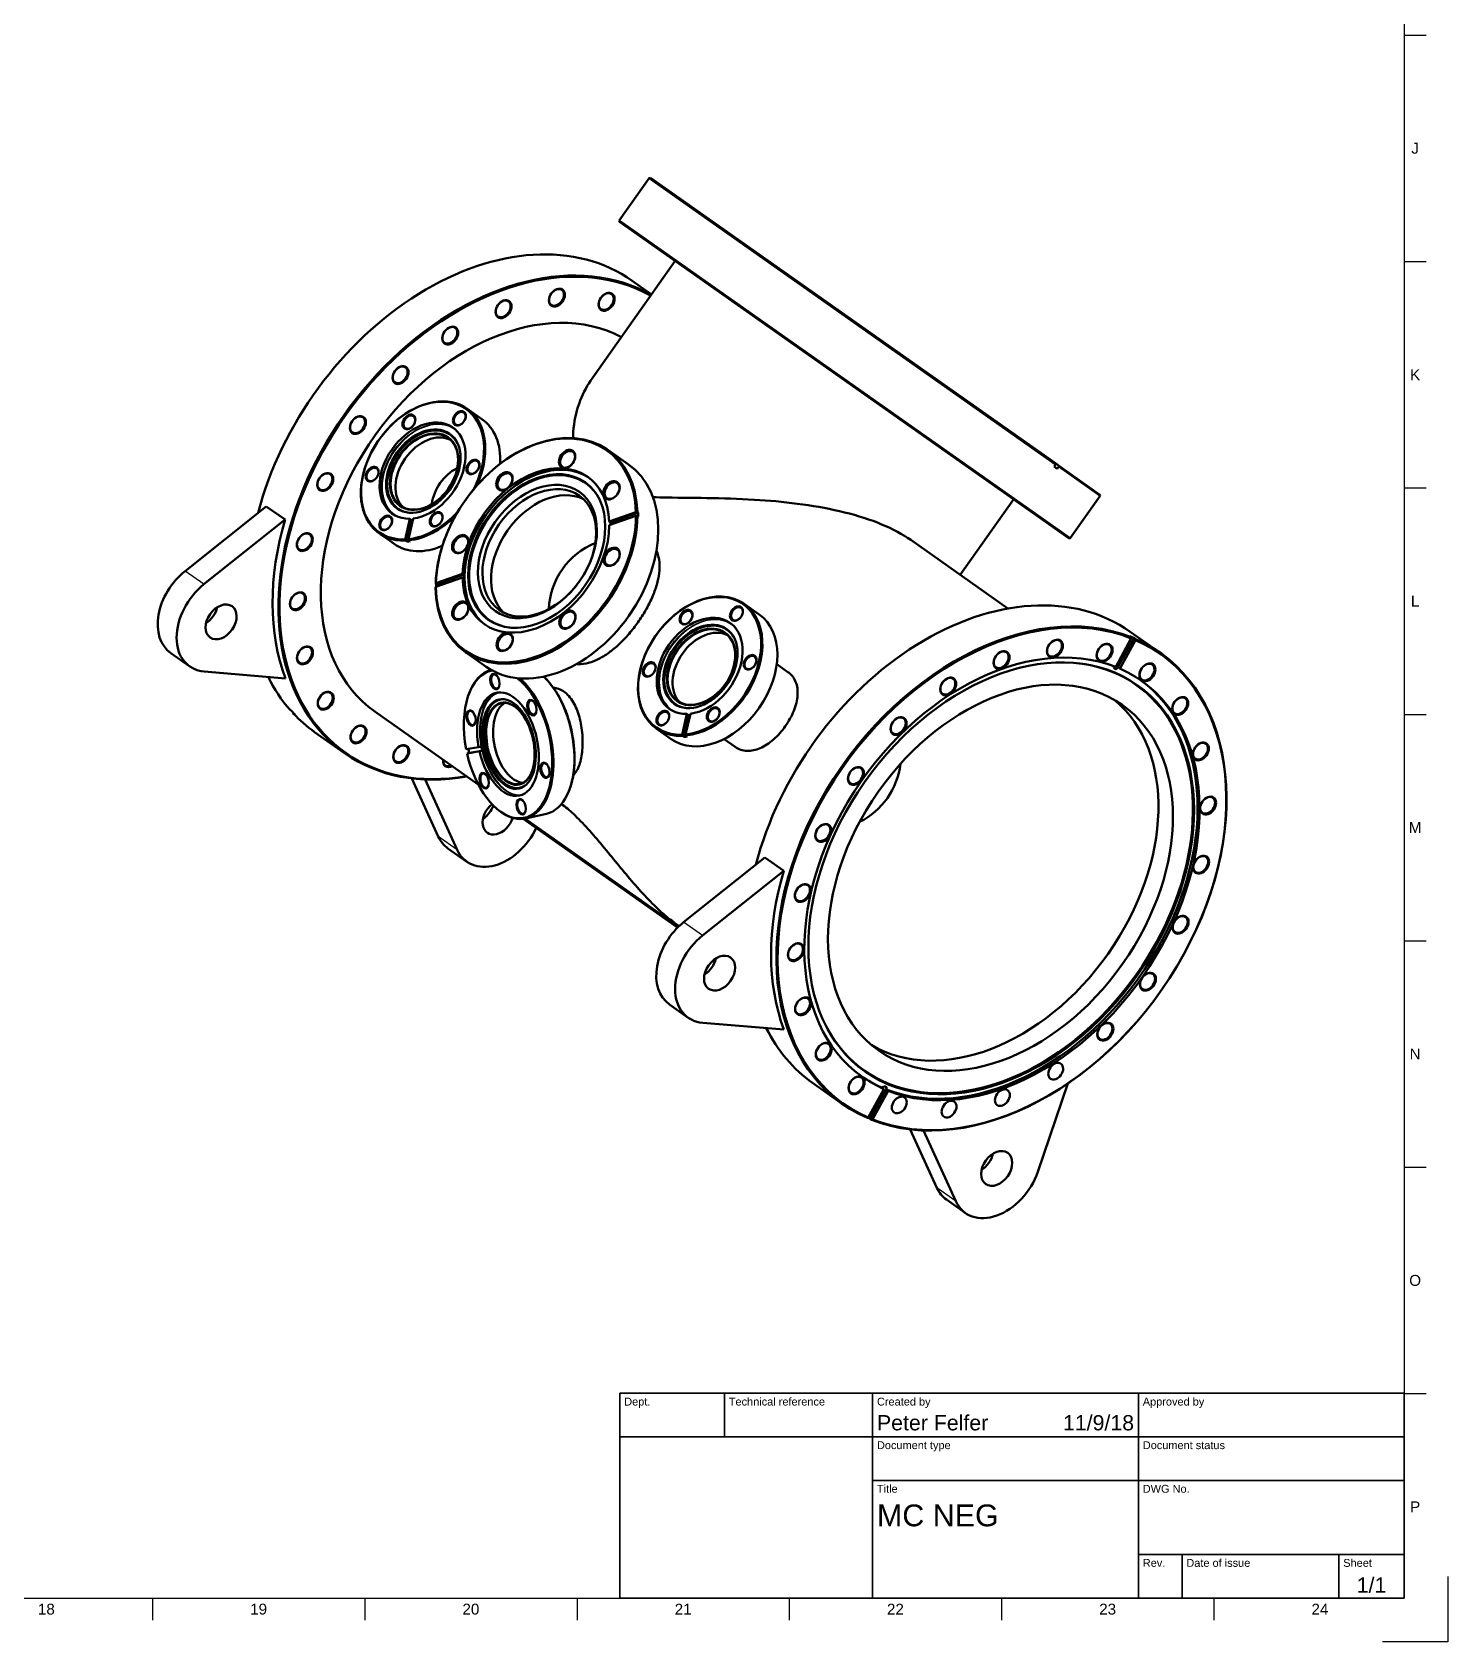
# Model space of a CAD drawing. Header units: millimetres. Extents: x -6 to 1189, y -14 to 841.
# Drawn here: x 864.1 to 1189, y 0 to 369.2 of the extents above; entities that cross this region are included whole.
import ezdxf
from ezdxf.enums import TextEntityAlignment as Align

# ---------------------------------------------------------------- set-up
doc = ezdxf.new("R2010")
doc.units = ezdxf.units.MM
doc.header["$LTSCALE"] = 0.75
for name, color, linetype, lineweight in [('Border', 7, 'Continuous', 25), ('TitleBlock', 7, 'Continuous', 35), ('Visible', 7, 'Continuous', 50), ('Visible Narrow', 7, 'Continuous', 25)]:
    doc.layers.add(name, color=color, linetype=linetype, lineweight=lineweight)
doc.styles.add('FusionTitle', font='')
doc.styles.get('FusionTitle').set_extended_font_data('Arial Unicode MS')

# ---------------------------------------------------------------- blocks, each defined once
blk = doc.blocks.new('ISO_TITLEBLOCK')
at = {"layer": 'TitleBlock'}
for p, q in [((0, 47), (-180, 47)), ((-180, 47), (-180, 0)), ((-156, 37), (-156, 47)), ((-122, 0), (-122, 47)), ((-61, 0), (-61, 47)), ((0, 0), (0, 47)), ((-180, 37), (0, 37)), ((-122, 27), (0, 27)), ((-61, 10), (0, 10)), ((-51, 0), (-51, 10)), ((-15, 0), (-15, 10)), ((-180, 0), (0, 0))]:
    blk.add_line(p, q, dxfattribs=at)
at = {"layer": 'TitleBlock', "style": 'FusionTitle'}
for s, p in [('Dept.', (-179, 46)), ('Technical reference', (-155, 46)), ('Created by', (-121, 46)), ('Approved by', (-60, 46)), ('Document type', (-121, 36)), ('Document status', (-60, 36)), ('Title', (-121, 26)), ('DWG No.', (-60, 26)), ('Rev.', (-60, 9)), ('Date of issue', (-50, 9)), ('Sheet', (-14, 9))]:
    blk.add_text(s, height=1.8, dxfattribs=at).set_placement(p, align=Align.TOP_LEFT)
for tag, p, height in [('DEPT', (-179, 38.5), 3.5), ('TECHNICAL_REFERENCE', (-155, 38.5), 3.5), ('CREATED_BY', (-121, 38.5), 3.5), ('APPROVED_BY', (-60, 38.5), 3.5), ('DOCUMENT_TYPE', (-121, 28.5), 3.5), ('DOCUMENT_STATUS', (-60, 28.5), 3.5), ('TITLE_1', (-121, 16.5), 5), ('TITLE_2', (-121, 9), 5), ('TITLE_3', (-121, 1.5), 5), ('DATE_OF_ISSUE', (-50, 1.5), 3.5)]:
    blk.add_attdef(tag, p, '', height=height, dxfattribs=at)
for tag, p in [('CREATED_DATE', (-62, 38.5)), ('APPROVED_DATE', (-1, 38.5))]:
    blk.add_attdef(tag, text='', height=3.5, dxfattribs=at).set_placement(p, align=Align.RIGHT)
for tag, height, p in [('DRAWING_NUMBER', 5, (-30.5, 16.6)), ('REV', 3.5, (-56, 3.1)), ('SHEET', 3.5, (-7.5, 3.1))]:
    blk.add_attdef(tag, text='', height=height, dxfattribs=at).set_placement(p, align=Align.MIDDLE)
blk = doc.blocks.new('ISO_A0_SHEET')
at = {"layer": 'Border'}
for p, q in [((1179, 831), (1179, 10)), ((1179, 368.5625), (1184, 368.5625)), ((1179, 316.625), (1184, 316.625)), ((1179, 264.6875), (1184, 264.6875)), ((1179, 212.75), (1184, 212.75)), ((1179, 160.8125), (1184, 160.8125)), ((1179, 108.875), (1184, 108.875)), ((1179, 56.9375), (1184, 56.9375)), ((1189, 15), (1189, 0)), ((20, 10), (1179, 10)), ((891.749998, 10), (891.749998, 5)), ((940.458331, 10), (940.458331, 5)), ((989.166664, 10), (989.166664, 5)), ((1037.874997, 10), (1037.874997, 5)), ((1086.58333, 10), (1086.58333, 5)), ((1135.291663, 10), (1135.291663, 5)), ((1189, 0), (1174, 0))]:
    blk.add_line(p, q, dxfattribs=at)
at = {"layer": 'Border', "style": 'FusionTitle'}
for s, p in [('J', (1181.5, 342.59375)), ('K', (1181.5, 290.65625)), ('L', (1181.5, 238.71875)), ('M', (1181.5, 186.78125)), ('N', (1181.5, 134.84375)), ('O', (1181.5, 82.90625)), ('P', (1181.5, 30.96875)), ('18', (867.395832, 7.5)), ('19', (916.104165, 7.5)), ('20', (964.812498, 7.5)), ('21', (1013.520831, 7.5)), ('22', (1062.229164, 7.5)), ('23', (1110.937497, 7.5)), ('24', (1159.64583, 7.5))]:
    blk.add_text(s, height=2.5, dxfattribs=at).set_placement(p, align=Align.MIDDLE)

msp = doc.modelspace()

# ---------------------------------------------------------------- linework, layer by layer
at = {"layer": 'Visible', "extrusion": (0.575862, 0.817547, 1.707e-13)}
for p, q in [((1005.723, 335.769), (998.871, 326.04)), ((1006.002, 335.817), (1005.723, 335.769)), ((1005.723, 335.769), (1098.978, 270.082)), ((1098.961, 270.339), (1006.002, 335.817)), ((998.919, 325.761), (998.871, 326.04)), ((1102.372, 253.136), (998.871, 326.04)), ((998.919, 325.761), (1102.093, 253.087)), ((1011.673, 316.778), (992.289, 289.259)), ((1001.852, 312.198), (1006.26, 309.093)), ((967.355, 280.475), (963.915, 282.898)), ((996.221, 273.445), (1000.99, 270.085)), ((1098.632, 269.592), (1098.978, 270.082)), ((1099.353, 269.084), (1098.632, 269.592)), ((1099.682, 269.831), (1098.961, 270.339)), ((1098.961, 270.339), (1098.978, 270.082)), ((1099.699, 269.575), (1099.353, 269.084)), ((1109.177, 263.143), (1099.682, 269.831)), ((1099.699, 269.575), (1099.682, 269.831)), ((1099.699, 269.575), (1109.225, 262.865)), ((1109.225, 262.865), (1102.372, 253.136)), ((1109.177, 263.143), (1109.225, 262.865)), ((899.225, 245.636), (917.859, 260.466)), ((922.195, 257.412), (917.859, 260.466)), ((1002.676, 259.156), (996.564, 256.982)), ((1003.169, 259.025), (996.853, 256.779)), ((1003.025, 259.127), (1002.676, 259.156)), ((1003.025, 259.127), (1003.169, 259.025)), ((1089.34, 262.071), (1077.131, 244.739)), ((903.56, 242.582), (922.195, 257.412)), ((950.796, 257.634), (949.702, 252.88)), ((951.229, 257.329), (950.094, 252.392)), ((950.491, 252.936), (951.584, 257.691)), ((951.226, 257.332), (950.796, 257.634)), ((996.853, 256.779), (996.564, 256.982)), ((996.575, 256.12), (1002.685, 258.292)), ((1002.685, 258.292), (1003.034, 258.263)), ((1003.178, 258.161), (1003.034, 258.263)), ((947.2, 251.861), (943.76, 254.284)), ((949.702, 252.88), (949.776, 252.616)), ((949.776, 252.616), (950.094, 252.392)), ((950.564, 252.672), (950.491, 252.936)), ((950.882, 252.448), (950.564, 252.672)), ((1088.069, 237.035), (1065.757, 252.751)), ((1102.093, 253.087), (1102.372, 253.136)), ((956.789, 241.971), (962.898, 244.144)), ((962.907, 245.014), (956.794, 242.84)), ((963.196, 244.81), (956.879, 242.564)), ((963.188, 243.941), (962.898, 244.144)), ((962.907, 245.014), (963.196, 244.81)), ((956.729, 241.797), (956.789, 241.971)), ((956.794, 242.84), (956.735, 242.666)), ((956.879, 242.564), (956.735, 242.666)), ((1030.945, 235.684), (1027.506, 238.106)), ((1116.369, 230.191), (1112.855, 223.791)), ((1113.384, 223.706), (1116.994, 230.279)), ((1113.847, 223.38), (1117.36, 229.779)), ((1116.349, 230.446), (1116.002, 230.691)), ((1123.02, 226.849), (1116.141, 231.695)), ((1116.349, 230.446), (1116.369, 230.191)), ((1116.994, 230.279), (1117.34, 230.035)), ((1117.36, 229.779), (1117.34, 230.035)), ((900.284, 223.749), (895.948, 226.803)), ((963.541, 227.049), (968.31, 223.689)), ((922.261, 221.012), (903.597, 222.579)), ((1037.57, 222.455), (1035.008, 224.26)), ((1113.754, 223.239), (1113.294, 223.563)), ((981.965, 221.006), (981.843, 221.131)), ((964.2, 217.005), (964.256, 217.17)), ((923.314, 213.766), (923.661, 213.522)), ((924.044, 213.093), (924.036, 212.971)), ((924.382, 212.727), (924.036, 212.971)), ((966.511, 196.671), (942.738, 213.416)), ((1014.386, 212.843), (1013.292, 208.088)), ((1014.82, 212.538), (1013.684, 207.601)), ((1014.081, 208.144), (1015.175, 212.899)), ((1014.816, 212.54), (1014.386, 212.843)), ((928.948, 208.696), (935.827, 203.851)), ((1010.79, 207.069), (1007.35, 209.492)), ((1013.292, 208.088), (1013.366, 207.824)), ((1013.366, 207.824), (1013.684, 207.601)), ((1014.155, 207.881), (1014.081, 208.144)), ((1014.473, 207.657), (1014.155, 207.881)), ((1025.476, 205.287), (1022.914, 207.091)), ((966.589, 205.257), (963.723, 204.763)), ((963.927, 203.784), (966.793, 204.279)), ((963.979, 203.801), (963.927, 203.784)), ((964.425, 203.902), (963.979, 203.801)), ((964.425, 203.902), (967.401, 204.415)), ((967.192, 205.393), (966.589, 205.257)), ((966.793, 204.279), (967.396, 204.414)), ((951.254, 198.064), (957.321, 184.737)), ((954.31, 197.82), (961.656, 181.683)), ((987.602, 195.98), (987.545, 195.815)), ((969.837, 191.978), (969.958, 191.854)), ((1012.263, 163.832), (976.833, 188.789)), ((977.186, 188.846), (1012.445, 164.01)), ((982.156, 189.963), (977.336, 188.877)), ((959.538, 182.012), (963.874, 178.958)), ((1013.629, 165.052), (1032.264, 179.882)), ((1036.6, 176.828), (1032.264, 179.882)), ((1017.965, 161.998), (1036.6, 176.828)), ((1012.629, 164.186), (1011.646, 164.878)), ((1020.605, 156.219), (1020.446, 156.291)), ((1014.688, 143.165), (1010.353, 146.219)), ((1036.666, 140.428), (1018.002, 141.995)), ((1050.116, 123.348), (1043.237, 128.194)), ((1059.52, 126.655), (1056.007, 120.255)), ((1056.44, 119.995), (1060.05, 126.569)), ((1056.998, 119.844), (1060.512, 126.243)), ((1059.613, 126.795), (1059.153, 127.119)), ((1060.12, 126.718), (1060.58, 126.394)), ((1094.908, 107.801), (1101.827, 128.087)), ((1056.007, 120.255), (1055.796, 120.163)), ((1056.787, 119.751), (1056.44, 119.995)), ((1056.787, 119.751), (1056.998, 119.844)), ((1065.626, 117.551), (1071.725, 104.153)), ((1068.679, 117.314), (1076.061, 101.099)), ((1073.943, 101.428), (1078.278, 98.374))]:
    msp.add_line(p, q, dxfattribs=at)
at = {"layer": 'Visible'}
for centre, radius, start, end in [((966.839, 259.433), 11.097, 117.61242, 172.06758), ((999.821, 236.201), 17.14, 112.03426, 177.64574)]:
    msp.add_arc(centre, radius, start, end, dxfattribs=at)
at = {"layer": 'Visible', "extrusion": (-1e-16, 0, -1)}
msp.add_arc((-1046.385, 203.403), 17.118, 186.77221, 243.54779, dxfattribs=at)
at = {"layer": 'Visible'}
for centre, major_axis, ratio, start_param, end_param in [((965.4, 260.447), (36.452, 51.751), 0.7071068, 0, 2.0582208), ((972.395, 255.52), (36.337, 51.587), 0.7071068, 0.0709811, 3.7576468), ((984.458, 308.409), (1.209, 1.717), 0.7071068, 1.5707963, 7.8539816), ((972.395, 255.52), (29.657, 42.104), 0.7071068, 0.0870057, 3.1415927), ((972.216, 305.767), (1.209, 1.717), 0.7071068, 1.5707963, 7.8539816), ((995.871, 307.451), (1.209, 1.717), 0.7071068, 1.5707963, 7.8539816), ((959.981, 299.705), (1.209, 1.717), 0.7071068, 1.5707963, 7.8539816), ((948.586, 290.636), (1.209, 1.717), 0.7071068, 1.5707963, 7.8539816), ((953.722, 268.672), (9.962, 14.144), 0.7071068, -1.3957038, 3.6362857), ((938.807, 279.178), (1.209, 1.717), 0.7071068, 1.5707963, 7.8539816), ((950.687, 279.785), (0.965, 1.369), 0.7071068, 1.5707963, 7.8539816), ((962.26, 280.609), (0.965, 1.369), 0.7071068, 1.5707963, 7.8539816), ((953.722, 268.672), (6.961, 9.882), 0.7071068, 3.7065683, 9.9069999), ((953.896, 268.55), (6.032, 8.564), 0.7071068, 1.5707963, 7.8539816), ((954.069, 268.428), (5.969, 8.475), 0.7071068, -0.3590838, 3.5006764), ((954.131, 268.384), (5.471, 7.767), 0.7071068, 1.5707963, 7.8539816), ((955.254, 267.593), (5.471, 7.767), 0.7071068, 0.1024366, 3.0391561), ((979.736, 250.348), (16.196, 22.994), 0.7071068, -0.7587283, 2.3295247), ((957.277, 266.168), (10.078, 14.307), 0.7071068, -0.8519865, 0), ((987.008, 271.246), (1.209, 1.717), 0.7071068, 1.5707963, 7.8539816), ((965.381, 269.435), (0.965, 1.369), 0.7071068, 1.5707963, 7.8539816), ((984.65, 246.887), (16.34, 23.198), 0.7071068, 3.1415927, 6.2831853), ((931.312, 266.112), (1.209, 1.717), 0.7071068, 1.5707963, 7.8539816), ((942.237, 267.787), (0.965, 1.369), 0.7071068, 1.5707963, 7.8539816), ((980.083, 250.104), (9.639, 13.685), 0.7071068, 1.5707963, 7.8539816), ((980.511, 249.803), (9.214, 13.081), 0.7071068, 1.5707963, 7.8539816), ((972.629, 266.133), (1.209, 1.717), 0.7071068, 1.5707963, 7.8539816), ((997.196, 264.07), (1.209, 1.717), 0.7071068, 1.5707963, 7.8539816), ((953.722, 268.672), (9.962, 14.144), 0.7071068, 3.6940972, 4.5372964), ((956.93, 257.437), (0.965, 1.369), 0.7071068, 1.5707963, 7.8539816), ((970.949, 256.538), (36.452, 51.751), 0.7071068, 2.0177707, 2.6946183), ((945.358, 256.614), (0.965, 1.369), 0.7071068, 1.5707963, 7.8539816), ((951.247, 257.423), (-0.0071, 0.0997), 0.6123969, 2.6779662, 2.737179), ((954.156, 268.367), (6.961, 9.882), 0.7071068, 3.623814, 3.6528212), ((979.736, 250.348), (16.196, 22.994), 0.7071068, 2.3650835, 5.4888981), ((980.025, 250.145), (11.884, 16.872), 0.7071068, -0.7803804, -0.7490485), ((926.61, 252.328), (1.209, 1.717), 0.7071068, 1.5707963, 7.8539816), ((957.277, 266.168), (10.078, 14.307), 0.7071068, 3.1415927, 3.9935791), ((954.156, 268.367), (10.078, 14.307), 0.7071068, 3.6366161, 3.6937667), ((962.481, 251.725), (1.209, 1.717), 0.7071068, 1.5707963, 7.8539816), ((997.223, 248.809), (1.209, 1.717), 0.7071068, 1.5707963, 7.8539816), ((925.022, 238.766), (1.209, 1.717), 0.7071068, 1.5707963, 7.8539816), ((980.025, 250.145), (16.34, 23.198), 0.7071068, 2.3297597, 2.352545), ((1017.312, 223.881), (9.962, 14.144), 0.7071068, 3.6940972, 9.919471), ((1079.689, 179.944), (36.452, 51.751), 0.7071068, 0, 2.0620019), ((903.146, 237.022), (2.519, 3.577), 0.7071068, 4.1712895, 5.2534885), ((962.508, 236.464), (1.209, 1.717), 0.7071068, 1.5707963, 7.8539816), ((987.075, 234.401), (1.209, 1.717), 0.7071068, 1.5707963, 7.8539816), ((1014.278, 234.993), (0.965, 1.369), 0.7071068, 1.5707963, 7.8539816), ((1025.85, 235.817), (0.965, 1.369), 0.7071068, 1.5707963, 7.8539816), ((1086.684, 175.017), (36.337, 51.587), 0.7071068, 0.1689658, 3.2867861), ((1017.312, 223.881), (6.961, 9.882), 0.7071068, 3.7065683, 9.9069999), ((1017.486, 223.759), (6.032, 8.564), 0.7071068, 1.5707963, 7.8539816), ((1017.659, 223.636), (5.969, 8.475), 0.7071068, -0.3590838, 3.5006764), ((1020.868, 221.376), (10.078, 14.307), 0.7071068, 3.1415927, 6.2831853), ((972.696, 229.288), (1.209, 1.717), 0.7071068, 1.5707963, 7.8539816), ((1018.844, 222.802), (5.471, 7.767), 0.7071068, 0.1024366, 3.0391561), ((1086.684, 175.017), (36.337, 51.587), 0.7071068, 3.3105585, 6.4283788), ((1098.747, 227.906), (1.209, 1.717), 0.7071068, 1.5707963, 7.8539816), ((1110.16, 226.948), (1.209, 1.717), 0.7071068, 1.5707963, 7.8539816), ((1086.221, 175.343), (36.452, 51.751), 0.7071068, 0.145231, 0.1689283), ((926.657, 226.35), (1.209, 1.717), 0.7071068, 1.5707963, 7.8539816), ((1028.972, 224.643), (0.965, 1.369), 0.7071068, 1.5707963, 7.8539816), ((1086.337, 175.262), (27.929, 39.651), 0.7071068, 1.5707963, 7.8539816), ((1086.505, 225.264), (1.209, 1.717), 0.7071068, 1.5707963, 7.8539816), ((973.329, 205.913), (-3.801, 16.877), 0.5572077, -0.0182144, 1.5136336), ((970.452, 220.302), (-0.368, 1.634), 0.5572077, -0.6871701, 3.8287627), ((1005.827, 222.996), (0.965, 1.369), 0.7071068, 1.5707963, 7.8539816), ((1112.889, 223.911), (0.432, 0.613), 0.7071068, 3.2793524, 4.8694686), ((1113.351, 223.586), (0.432, 0.613), 0.7071068, 1.727876, 1.9528462), ((1113.351, 223.586), (0.432, 0.613), 0.7071068, 4.6444984, 4.8694686), ((1119.968, 222.455), (1.209, 1.717), 0.7071068, 1.5707963, 7.8539816), ((965.4, 260.447), (36.452, 51.751), 0.7071068, 2.7756095, 2.9726644), ((931.403, 215.926), (1.209, 1.717), 0.7071068, 1.5707963, 7.8539816), ((973.329, 205.913), (-3.801, 16.877), 0.5572077, 1.5714451, 5.6870747), ((973.329, 205.913), (-2.656, 11.792), 0.5572077, 1.5839162, 7.7843478), ((978.311, 207.035), (-3.845, 17.072), 0.5572077, 3.1415927, 5.5778826), ((1074.27, 219.202), (1.209, 1.717), 0.7071068, 1.5707963, 7.8539816), ((973.572, 205.968), (-2.302, 10.219), 0.5572077, 1.5707963, 7.8539816), ((973.815, 206.023), (-2.278, 10.112), 0.5572077, -0.2258734, 3.367466), ((973.902, 206.042), (-2.087, 9.268), 0.5572077, -0.72939, 3.8709826), ((975.475, 206.397), (-2.087, 9.268), 0.5572077, 0.1529843, 2.9886084), ((978.936, 214.326), (-0.368, 1.634), 0.5572077, -0.6871701, 3.8287627), ((1020.521, 212.646), (0.965, 1.369), 0.7071068, 1.5707963, 7.8539816), ((1083.013, 177.603), (27.929, 39.651), 0.7071068, 3.2009058, 6.2238722), ((1127.502, 214.734), (1.209, 1.717), 0.7071068, 1.5707963, 7.8539816), ((965.4, 260.447), (36.452, 51.751), 0.7071068, 2.9963616, 3.1415927), ((964.967, 211.916), (-0.368, 1.634), 0.5572077, -0.6871701, 3.8287627), ((1008.948, 211.822), (0.965, 1.369), 0.7071068, 1.5707963, 7.8539816), ((1014.837, 212.631), (-0.0071, 0.0997), 0.6123969, 2.6779662, 2.737179), ((1017.746, 223.575), (6.961, 9.882), 0.7071068, 3.623814, 3.6528212), ((1062.875, 210.133), (1.209, 1.717), 0.7071068, 1.5707963, 7.8539816), ((938.937, 208.204), (1.209, 1.717), 0.7071068, 1.5707963, 7.8539816), ((1017.746, 223.575), (10.078, 14.307), 0.7071068, 3.6366161, 3.6937667), ((948.744, 203.711), (1.209, 1.717), 0.7071068, 1.5707963, 7.8539816), ((973.936, 206.05), (-3.845, 17.072), 0.5572077, 1.5157692, 1.5711146), ((973.936, 206.05), (-2.656, 11.792), 0.5572077, 1.5011619, 1.5839168), ((1132.247, 204.309), (1.209, 1.717), 0.7071068, 1.5707963, 7.8539816), ((960.158, 202.753), (1.209, 1.717), 0.7071068, 2.2467381, 4.0364472), ((967.965, 197.555), (-0.368, 1.634), 0.5572077, -0.6871701, 3.8287627), ((981.934, 199.965), (-0.368, 1.634), 0.5572077, -0.6871701, 3.8287627), ((1053.096, 198.675), (1.209, 1.717), 0.7071068, 1.5707963, 7.8539816), ((971.072, 189.177), (2.519, 3.577), 0.7071068, 1.1897144, 5.1281772), ((976.448, 191.579), (-0.368, 1.634), 0.5572077, -0.6871701, 3.8287627), ((1133.882, 191.893), (1.209, 1.717), 0.7071068, 1.5707963, 7.8539816), ((966.736, 192.231), (7.198, 10.219), 0.7071068, 2.7488936, 3.1415927), ((971.072, 189.177), (7.198, 10.219), 0.7071068, 2.7488936, 4.9547548), ((1045.601, 185.609), (1.209, 1.717), 0.7071068, 1.5707963, 7.8539816), ((1132.295, 178.331), (1.209, 1.717), 0.7071068, 1.5707963, 7.8539816), ((1085.354, 175.954), (36.452, 51.751), 0.7071068, 2.0177707, 2.6946183), ((1040.899, 171.825), (1.209, 1.717), 0.7071068, 1.5707963, 7.8539816), ((1127.593, 164.547), (1.209, 1.717), 0.7071068, 1.5707963, 7.8539816), ((1039.312, 158.263), (1.209, 1.717), 0.7071068, 1.5707963, 7.8539816), ((1017.551, 156.438), (2.519, 3.577), 0.7071068, 4.1712895, 5.2534885), ((1032.529, 164.364), (17.37, 2.129), 0.5572077, 3.87389, 3.9078833), ((1120.097, 151.481), (1.209, 1.717), 0.7071068, 1.5707963, 7.8539816), ((1040.946, 145.847), (1.209, 1.717), 0.7071068, 1.5707963, 7.8539816), ((1079.689, 179.944), (36.452, 51.751), 0.7071068, 2.7773687, 3.1415927), ((1110.319, 140.023), (1.209, 1.717), 0.7071068, 1.5707963, 7.8539816), ((1045.692, 135.423), (1.209, 1.717), 0.7071068, 1.5707963, 7.8539816), ((1053.226, 127.701), (1.209, 1.717), 0.7071068, 1.5707963, 7.8539816), ((1060.016, 126.449), (0.432, 0.613), 0.7071068, 1.5029057, 1.727876), ((1059.554, 126.775), (0.432, 0.613), 0.7071068, -1.4137167, -0.1457861), ((1060.016, 126.449), (0.432, 0.613), 0.7071068, -1.4137167, -1.1887465), ((1086.221, 175.343), (36.452, 51.751), 0.7071068, 3.2978401, 3.3105209), ((1085.477, 108.593), (2.519, 3.577), 0.7071068, 1.5707963, 7.8539816), ((1085.477, 108.593), (7.198, 10.219), 0.7071068, 2.7488936, 5.1050881), ((1081.141, 111.647), (7.198, 10.219), 0.7071068, 2.7488936, 3.1415927)]:
    msp.add_ellipse(centre, major_axis=major_axis, ratio=ratio, start_param=start_param, end_param=end_param, dxfattribs=at)
at = {"layer": 'Visible', "extrusion": (1e-16, 0, -1)}
for centre, major_axis, ratio, start_param, end_param in [((972.279, 255.601), (36.452, 51.751), 0.7071068, 2.5210897, 6.215596), ((995.958, 307.39), (1.296, 1.839), 0.7071068, 1.5707963, 7.8539816), ((948.673, 290.575), (1.296, 1.839), 0.7071068, 1.5707963, 7.8539816), ((962.173, 280.67), (1.051, 1.492), 0.7071068, 1.5707963, 7.8539816), ((979.881, 250.247), (16.34, 23.198), 0.7071068, 3.9534256, 7.0421487), ((986.893, 271.328), (1.324, 1.88), 0.7071068, 1.5707963, 7.8539816), ((980.191, 250.028), (11.884, 16.872), 0.7071068, 3.1606564, 6.2641215), ((979.91, 250.226), (11.114, 15.779), 0.7071068, 1.5707963, 7.8539816), ((979.736, 250.348), (11.884, 16.872), 0.7071068, 3.9633404, 7.0322339), ((980.083, 250.104), (11.051, 15.689), 0.7071068, 2.7763356, 6.6484424), ((972.513, 266.214), (1.324, 1.88), 0.7071068, 1.5707963, 7.8539816), ((997.08, 264.152), (1.324, 1.88), 0.7071068, 1.5707963, 7.8539816), ((982.482, 248.414), (9.214, 13.081), 0.7071068, 3.2483826, 6.1763954), ((945.271, 256.675), (1.051, 1.492), 0.7071068, 1.5707963, 7.8539816), ((956.844, 257.498), (1.051, 1.492), 0.7071068, 1.5707963, 7.8539816), ((979.881, 250.247), (16.34, 23.198), 0.7071068, 0.7942089, 3.9181801), ((979.736, 250.348), (11.884, 16.872), 0.7071068, 0.7975123, 3.9148767), ((962.365, 251.807), (1.324, 1.88), 0.7071068, 1.5707963, 7.8539816), ((997.108, 248.89), (1.324, 1.88), 0.7071068, 1.5707963, 7.8539816), ((903.146, 237.022), (7.198, 10.219), 0.7071068, 3.1415927, 5.1050881), ((907.482, 233.969), (7.198, 10.219), 0.7071068, 2.7488936, 5.1050881), ((907.482, 233.969), (2.519, 3.577), 0.7071068, 1.5707963, 7.8539816), ((962.393, 236.545), (1.324, 1.88), 0.7071068, 1.5707963, 7.8539816), ((986.96, 234.483), (1.324, 1.88), 0.7071068, 1.5707963, 7.8539816), ((1025.763, 235.878), (1.051, 1.492), 0.7071068, 1.5707963, 7.8539816), ((1017.721, 223.593), (5.471, 7.767), 0.7071068, 1.5707963, 7.8539816), ((972.58, 229.369), (1.324, 1.88), 0.7071068, 1.5707963, 7.8539816), ((1086.51, 175.139), (31.226, 44.331), 0.7071068, 1.5707963, 7.8539816), ((926.744, 226.289), (1.296, 1.839), 0.7071068, 1.5707963, 7.8539816), ((1086.337, 175.262), (31.163, 44.242), 0.7071068, -0.3699465, 3.5115392), ((1086.224, 175.341), (32.011, 45.445), 0.7071068, 0.0071591, 2.9713604), ((975.475, 206.397), (-2.087, 9.268), 0.5572077, 3.2945769, 6.130201), ((1020.434, 212.707), (1.051, 1.492), 0.7071068, 1.5707963, 7.8539816), ((1008.862, 211.883), (1.051, 1.492), 0.7071068, 1.5707963, 7.8539816), ((1133.969, 191.832), (1.296, 1.839), 0.7071068, 1.5707963, 7.8539816), ((966.736, 192.231), (2.519, 3.577), 0.7071068, 1.211373, 2.1118959), ((1017.551, 156.438), (7.198, 10.219), 0.7071068, 3.1415927, 5.1050881), ((1021.887, 153.384), (7.198, 10.219), 0.7071068, 2.7488936, 5.1050881), ((1039.398, 158.202), (1.296, 1.839), 0.7071068, 1.5707963, 7.8539816), ((1021.887, 153.384), (2.519, 3.577), 0.7071068, 1.5707963, 7.8539816), ((1099.01, 130.893), (1.209, 1.717), 0.7071068, 1.5707963, 7.8539816), ((1086.224, 175.341), (32.011, 45.445), 0.7071068, 2.9976656, 3.1344335), ((1081.141, 111.647), (2.519, 3.577), 0.7071068, 1.0296968, 2.1118959)]:
    msp.add_ellipse(centre, major_axis=major_axis, ratio=ratio, start_param=start_param, end_param=end_param, dxfattribs=at)
at = {"layer": 'Visible', "extrusion": (-1e-16, 1e-16, -1)}
for centre in [(984.545, 308.348), (1110.247, 226.887), (931.49, 215.865), (948.831, 203.65)]:
    msp.add_ellipse(centre, major_axis=(1.296, 1.839), ratio=0.7071068, start_param=1.5707963, end_param=7.8539816, dxfattribs=at)
at = {"layer": 'Visible', "extrusion": (0, 0, -1)}
for centre, major_axis, start_param, end_param in [((972.303, 305.706), (1.296, 1.839), 1.5707963, 7.8539816), ((953.838, 268.591), (10.078, 14.307), 2.6465692, 7.6114724), ((982.482, 248.414), (9.214, 13.081), 3.2483826, 6.1763954), ((953.838, 268.591), (10.078, 14.307), 1.8133056, 2.5894186), ((926.697, 252.267), (1.296, 1.839), 1.5707963, 7.8539816), ((925.109, 238.705), (1.296, 1.839), 1.5707963, 7.8539816), ((1017.428, 223.799), (10.078, 14.307), 2.6465692, 8.8726039), ((1086.568, 175.099), (36.452, 51.751), 2.9963616, 6.1142571), ((1017.659, 223.636), (5.532, 7.854), 1.5707963, 7.8539816), ((1086.568, 175.099), (36.452, 51.751), -0.145231, 2.9726644), ((1074.357, 219.141), (1.296, 1.839), 1.5707963, 7.8539816), ((1083.013, 177.603), (27.929, 39.651), 0.0593131, 3.0822795), ((1127.588, 214.672), (1.296, 1.839), 1.5707963, 7.8539816), ((1062.962, 210.072), (1.296, 1.839), 1.5707963, 7.8539816), ((1132.334, 204.248), (1.296, 1.839), 1.5707963, 7.8539816), ((1132.382, 178.27), (1.296, 1.839), 1.5707963, 7.8539816), ((1110.406, 139.962), (1.296, 1.839), 1.5707963, 7.8539816), ((1086.775, 124.831), (1.209, 1.717), 1.5707963, 7.8539816), ((1074.534, 122.189), (1.209, 1.717), 1.5707963, 7.8539816)]:
    msp.add_ellipse(centre, major_axis=major_axis, ratio=0.7071068, start_param=start_param, end_param=end_param, dxfattribs=at)
at = {"layer": 'Visible', "extrusion": (2e-16, -1e-16, -1)}
for centre, major_axis, start_param, end_param in [((960.068, 299.644), (1.296, 1.839), 1.5707963, 7.8539816), ((938.894, 279.117), (1.296, 1.839), 1.5707963, 7.8539816), ((954.069, 268.428), (5.532, 7.854), 1.5707963, 7.8539816), ((955.254, 267.593), (5.471, 7.767), 3.2440292, 6.1807487), ((942.15, 267.849), (1.051, 1.492), 1.5707963, 7.8539816), ((965.295, 269.496), (1.051, 1.492), 1.5707963, 7.8539816), ((931.399, 266.051), (1.296, 1.839), 1.5707963, 7.8539816), ((980.025, 250.145), (16.34, 23.198), 0.7589634, 0.7942089), ((980.025, 250.145), (11.884, 16.872), 3.9148767, 3.9633404), ((1018.844, 222.802), (5.471, 7.767), 3.2440292, 6.1807487), ((1086.684, 175.017), (32.011, 45.445), 2.9976656, 6.112953), ((1098.834, 227.845), (1.296, 1.839), 1.5707963, 7.8539816), ((1028.885, 224.704), (1.051, 1.492), 1.5707963, 7.8539816), ((1005.74, 223.057), (1.051, 1.492), 1.5707963, 7.8539816), ((1086.684, 175.017), (32.011, 45.445), -0.143927, 2.9713604), ((1120.055, 222.394), (1.296, 1.839), 1.5707963, 7.8539816), ((965.747, 260.203), (36.452, 51.751), 3.2868237, 3.3105209), ((939.023, 208.143), (1.296, 1.839), 1.5707963, 7.8539816), ((1053.183, 198.614), (1.296, 1.839), 1.5707963, 7.8539816), ((1045.688, 185.548), (1.296, 1.839), 1.5707963, 7.8539816), ((1040.986, 171.764), (1.296, 1.839), 1.5707963, 7.8539816), ((1127.68, 164.486), (1.296, 1.839), 1.5707963, 7.8539816), ((1120.184, 151.42), (1.296, 1.839), 1.5707963, 7.8539816), ((1041.033, 145.786), (1.296, 1.839), 1.5707963, 7.8539816), ((1045.779, 135.362), (1.296, 1.839), 1.5707963, 7.8539816), ((1053.312, 127.64), (1.296, 1.839), 1.5707963, 7.8539816), ((1063.12, 123.147), (1.209, 1.717), 1.5707963, 7.8539816)]:
    msp.add_ellipse(centre, major_axis=major_axis, ratio=0.7071068, start_param=start_param, end_param=end_param, dxfattribs=at)
at = {"layer": 'Visible', "extrusion": (-2e-16, 2e-16, -1)}
for centre, major_axis, start_param, end_param in [((950.601, 279.846), (1.051, 1.492), 1.5707963, 7.8539816), ((1014.191, 235.055), (1.051, 1.492), 1.5707963, 7.8539816), ((960.245, 202.692), (1.296, 1.839), 2.1943497, 4.0888356)]:
    msp.add_ellipse(centre, major_axis=major_axis, ratio=0.7071068, start_param=start_param, end_param=end_param, dxfattribs=at)
at = {"layer": 'Visible', "extrusion": (3e-16, -2e-16, -1)}
msp.add_ellipse((1086.592, 225.203), major_axis=(1.296, 1.839), ratio=0.7071068, start_param=1.5707963, end_param=7.8539816, dxfattribs=at)
at = {"layer": 'Visible', "extrusion": (2e-16, 1e-16, -1)}
msp.add_ellipse((973.491, 205.95), major_axis=(-3.845, 17.072), ratio=0.5572077, start_param=-0.7356011, end_param=-0.0217713, dxfattribs=at)
at = {"layer": 'Visible', "extrusion": (0, 0, -1)}
msp.add_ellipse((970.331, 220.274), major_axis=(-0.401, 1.78), ratio=0.5572077, dxfattribs=at)
at = {"layer": 'Visible', "extrusion": (3e-16, 1e-16, -1)}
msp.add_ellipse((973.491, 205.95), major_axis=(-3.845, 17.072), ratio=0.5572077, start_param=0.6280915, end_param=3.8771938, dxfattribs=at)
at = {"layer": 'Visible', "extrusion": (1e-16, -1e-16, -1)}
msp.add_ellipse((978.473, 207.072), major_axis=(-3.801, 16.877), ratio=0.5572077, start_param=0.7356011, end_param=2.4059915, dxfattribs=at)
at = {"layer": 'Visible', "extrusion": (-1e-16, 0, -1)}
for centre, major_axis in [((973.815, 206.023), (-2.111, 9.372)), ((978.814, 214.299), (-0.401, 1.78))]:
    msp.add_ellipse(centre, major_axis=major_axis, ratio=0.5572077, dxfattribs=at)
at = {"layer": 'Visible', "extrusion": (1e-16, 0, -1)}
for centre in [(964.845, 211.889), (981.812, 199.937), (976.327, 191.552)]:
    msp.add_ellipse(centre, major_axis=(-0.401, 1.78), ratio=0.5572077, dxfattribs=at)
at = {"layer": 'Visible', "extrusion": (1e-16, -1e-16, -1)}
msp.add_ellipse((967.843, 197.527), major_axis=(-0.401, 1.78), ratio=0.5572077, dxfattribs=at)
at = {"layer": 'Visible', "extrusion": (-1e-16, -1e-16, -1)}
msp.add_ellipse((1032.549, 164.199), major_axis=(17.172, 2.104), ratio=0.5572077, start_param=2.38753, end_param=2.4059915, dxfattribs=at)
at = {"layer": 'Visible'}
for points, knots in [([(988.24, 276.133), (988.246, 276.616), (988.268, 277.101), (988.472, 279.805), (988.945, 281.987), (990.323, 285.963), (991.232, 287.758), (992.289, 289.259)], [3.7773793, 3.7773793, 3.7773793, 3.7773793, 4.2384891, 4.2384891, 6.3577337, 6.3577337, 8.4769782, 8.4769782, 8.4769782, 8.4769782]), ([(1065.757, 252.751), (1063.897, 254.061), (1061.645, 255.272), (1056.512, 257.405), (1053.632, 258.326), (1047.506, 259.849), (1044.252, 260.452), (1037.666, 261.372), (1034.333, 261.69), (1027.599, 262.143), (1023.958, 262.272), (1016.736, 262.411), (1013.153, 262.419), (1008.664, 262.502), (1007.604, 262.528), (1006.566, 262.567)], [48.596414, 48.596414, 48.596414, 48.596414, 50.5268706, 50.5268706, 52.4573272, 52.4573272, 54.3877838, 54.3877838, 56.3182405, 56.3182405, 58.437485, 58.437485, 60.5567296, 60.5567296, 61.227661, 61.227661, 61.227661, 61.227661]), ([(1007.396, 250.336), (1007.451, 250.211), (1007.503, 250.085), (1007.825, 249.231), (1007.996, 248.45), (1008.142, 246.824), (1008.118, 245.978), (1007.913, 244.288), (1007.725, 243.383), (1007.18, 241.506), (1006.823, 240.533), (1005.967, 238.578), (1005.467, 237.593), (1004.368, 235.672), (1003.769, 234.737), (1002.53, 232.977), (1001.85, 232.098), (1000.412, 230.417), (999.653, 229.614), (998.1, 228.149), (997.305, 227.486), (995.721, 226.34), (994.932, 225.859), (993.409, 225.096), (992.621, 224.789), (991.041, 224.379), (990.247, 224.277), (989.336, 224.293), (989.199, 224.299), (989.063, 224.309)], [11.5072269, 11.5072269, 11.5072269, 11.5072269, 11.6217212, 11.6217212, 12.2675001, 12.2675001, 12.913279, 12.913279, 13.5587705, 13.5587705, 14.204262, 14.204262, 14.8497535, 14.8497535, 15.495245, 15.495245, 16.1407365, 16.1407365, 16.786228, 16.786228, 17.4317195, 17.4317195, 18.077211, 18.077211, 18.7229899, 18.7229899, 19.3687688, 19.3687688, 19.4832631, 19.4832631, 19.4832631, 19.4832631]), ([(1037.57, 222.455), (1037.952, 222.186), (1038.302, 221.862), (1038.902, 221.113), (1039.152, 220.689), (1039.531, 219.766), (1039.661, 219.266), (1039.803, 218.224), (1039.814, 217.681), (1039.738, 216.597), (1039.648, 216.018), (1039.358, 214.822), (1039.159, 214.205), (1038.666, 212.97), (1038.371, 212.353), (1037.713, 211.156), (1037.348, 210.577), (1036.587, 209.496), (1036.164, 208.958), (1035.259, 207.934), (1034.776, 207.449), (1033.78, 206.569), (1033.266, 206.174), (1032.237, 205.498), (1031.723, 205.218), (1030.728, 204.781), (1030.213, 204.609), (1029.184, 204.392), (1028.67, 204.346), (1027.673, 204.392), (1027.189, 204.484), (1026.282, 204.797), (1025.859, 205.018), (1025.476, 205.287)], [0, 0, 0, 0, 0.3967321, 0.3967321, 0.7934641, 0.7934641, 1.1901962, 1.1901962, 1.5869283, 1.5869283, 1.9836363, 1.9836363, 2.3803443, 2.3803443, 2.7770523, 2.7770523, 3.1737604, 3.1737604, 3.5704684, 3.5704684, 3.9671764, 3.9671764, 4.3638844, 4.3638844, 4.7605925, 4.7605925, 5.1573245, 5.1573245, 5.5540566, 5.5540566, 5.9507887, 5.9507887, 6.3475207, 6.3475207, 6.3475207, 6.3475207]), ([(1112.321, 223.82), (1112.323, 223.715), (1112.34, 223.613), (1112.394, 223.444), (1112.434, 223.366), (1112.534, 223.241), (1112.594, 223.195), (1112.717, 223.144), (1112.787, 223.135), (1112.927, 223.161), (1112.996, 223.195), (1113.119, 223.29), (1113.181, 223.36), (1113.255, 223.481), (1113.276, 223.522), (1113.294, 223.563)], [-0.40235543, -0.40235543, -0.40235543, -0.40235543, -0.3428956, -0.3428956, -0.28707787, -0.28707787, -0.23126014, -0.23126014, -0.1754424, -0.1754424, -0.11962467, -0.11962467, -0.05981234, -0.05981234, -0.03272117, -0.03272117, -0.03272117, -0.03272117]), ([(983.74, 218.858), (984.147, 218.834), (984.553, 218.751), (985.375, 218.459), (985.787, 218.24), (986.169, 217.97)], [11.93309744, 11.93309744, 11.93309744, 11.93309744, 12.29830941, 12.29830941, 12.69504148, 12.69504148, 12.69504148, 12.69504148]), ([(986.169, 217.97), (986.551, 217.701), (986.929, 217.364), (987.644, 216.562), (987.981, 216.098), (988.592, 215.073), (988.867, 214.511), (989.347, 213.331), (989.551, 212.714), (989.888, 211.478), (990.032, 210.817), (990.259, 209.455), (990.342, 208.753), (990.443, 207.359), (990.462, 206.665), (990.44, 205.332), (990.399, 204.692), (990.27, 203.509), (990.177, 202.926), (989.933, 201.829), (989.782, 201.315), (989.428, 200.395), (989.224, 199.988), (988.786, 199.321), (988.555, 199.054), (988.312, 198.845)], [0, 0, 0, 0, 0.3967321, 0.3967321, 0.7934641, 0.7934641, 1.1901962, 1.1901962, 1.5869283, 1.5869283, 1.9836363, 1.9836363, 2.3803443, 2.3803443, 2.7770523, 2.7770523, 3.1737604, 3.1737604, 3.5704684, 3.5704684, 3.9671764, 3.9671764, 4.3638844, 4.3638844, 4.7371643, 4.7371643, 4.7371643, 4.7371643]), ([(985.601, 192.198), (986.478, 191.554), (987.4, 190.782), (989.428, 188.892), (990.542, 187.742), (992.785, 185.264), (993.918, 183.936), (996.164, 181.239), (997.279, 179.871), (999.437, 177.243), (1000.558, 175.888), (1002.835, 173.231), (1003.991, 171.93), (1006.281, 169.509), (1007.418, 168.388), (1009.61, 166.418), (1010.665, 165.57), (1011.646, 164.878)], [0.125738, 0.125738, 0.125738, 0.125738, 1.0216286, 1.0216286, 2.0432573, 2.0432573, 3.0648859, 3.0648859, 4.0865145, 4.0865145, 5.1049658, 5.1049658, 6.123417, 6.123417, 7.1418682, 7.1418682, 8.1603194, 8.1603194, 8.1603194, 8.1603194])]:
    msp.add_open_spline(points, degree=3, knots=knots, dxfattribs=at)
at = {"layer": 'Visible', "extrusion": (-8.593e-13, -2.071e-12, -1)}
msp.add_open_spline([(1059.153, 127.119), (1059.19, 127.148), (1059.229, 127.176), (1059.36, 127.257), (1059.457, 127.301), (1059.636, 127.358), (1059.728, 127.375), (1059.899, 127.379), (1059.977, 127.365), (1060.1, 127.314), (1060.153, 127.273), (1060.221, 127.171), (1060.238, 127.108), (1060.237, 126.978), (1060.218, 126.901), (1060.164, 126.788), (1060.143, 126.753), (1060.12, 126.718)], degree=3, knots=[0.03272117, 0.03272117, 0.03272117, 0.03272117, 0.05981234, 0.05981234, 0.11962467, 0.11962467, 0.1754424, 0.1754424, 0.23126014, 0.23126014, 0.28707787, 0.28707787, 0.3428956, 0.3428956, 0.40270794, 0.40270794, 0.4297991, 0.4297991, 0.4297991, 0.4297991], dxfattribs=at)
at = {"layer": 'Visible Narrow', "extrusion": (0.575862, 0.817547, 1.707e-13)}
for p, q in [((903.56, 242.582), (899.225, 245.636)), ((1113.384, 223.706), (1113.847, 223.38)), ((961.656, 181.683), (957.321, 184.737)), ((1017.965, 161.998), (1013.629, 165.052)), ((1060.05, 126.569), (1060.512, 126.243)), ((1076.061, 101.099), (1071.725, 104.153))]:
    msp.add_line(p, q, dxfattribs=at)
at = {"layer": 'Visible Narrow', "extrusion": (0, 0, -1)}
msp.add_ellipse((954.152, 268.369), major_axis=(6.961, 9.882), ratio=0.7071068, start_param=3.1723767, end_param=6.2524012, dxfattribs=at)
at = {"layer": 'Visible Narrow'}
for centre, major_axis, ratio, start_param, end_param in [((954.207, 268.331), (6.883, 9.772), 0.7071068, -0.1263139, 3.2679066), ((954.207, 268.331), (6.883, 9.772), 0.7071068, 3.6019054, 3.6463019), ((1017.797, 223.539), (6.883, 9.772), 0.7071068, -0.1263139, 3.2679066), ((974.008, 206.066), (-2.626, 11.661), 0.5572077, -0.055847, 3.1974396), ((1017.797, 223.539), (6.883, 9.772), 0.7071068, 3.6019054, 3.6463019)]:
    msp.add_ellipse(centre, major_axis=major_axis, ratio=ratio, start_param=start_param, end_param=end_param, dxfattribs=at)
at = {"layer": 'Visible Narrow', "extrusion": (2e-16, -1e-16, -1)}
msp.add_ellipse((1017.743, 223.578), major_axis=(6.961, 9.882), ratio=0.7071068, start_param=3.1723767, end_param=6.2524012, dxfattribs=at)
at = {"layer": 'Visible Narrow', "extrusion": (3e-16, 0, -1)}
msp.add_ellipse((973.931, 206.049), major_axis=(-2.656, 11.792), ratio=0.5572077, start_param=-1.5011625, end_param=-0.0458845, dxfattribs=at)
at = {"layer": 'Visible Narrow', "extrusion": (2e-16, 0, -1)}
msp.add_ellipse((973.931, 206.049), major_axis=(-2.656, 11.792), ratio=0.5572077, start_param=3.1874771, end_param=4.6992691, dxfattribs=at)

# ---------------------------------------------------------------- block references
at = {"layer": 'Border'}
msp.add_blockref('ISO_A0_SHEET', (0, 0), dxfattribs=at)
at = {"layer": 'TitleBlock'}
msp.add_blockref('ISO_TITLEBLOCK', (1179, 10), dxfattribs=at).add_auto_attribs({'CREATED_DATE': '11/9/18', 'SHEET': '1/1', 'TITLE_1': 'MC NEG', 'CREATED_BY': 'Peter Felfer'})

doc.saveas('drawing.dxf')
